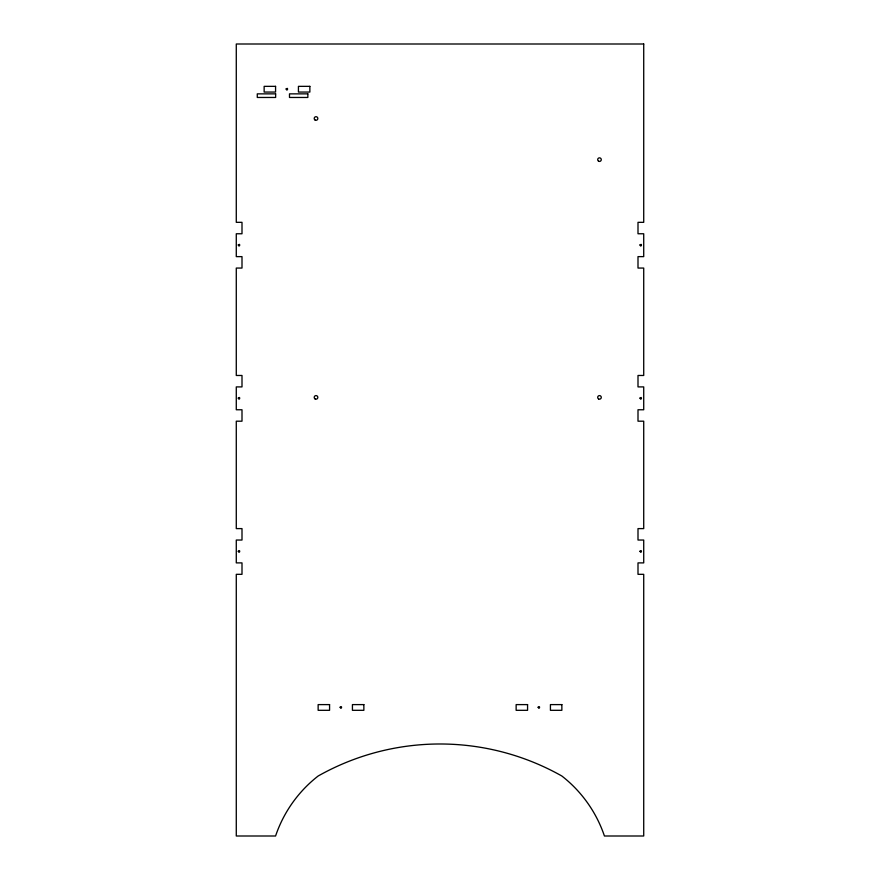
<?xml version="1.0" encoding="UTF-8"?>
<svg xmlns="http://www.w3.org/2000/svg" width="880" height="880" viewBox="0 0 880 880"><rect width="100%" height="100%" fill="white"/><g stroke="black" fill="none" stroke-linecap="round" stroke-linejoin="round"><path stroke-width="1.32" d="M238.271 244.959C239.371 248.402 240.944 242.539 238.271 244.959M238.271 398.101C239.371 401.533 240.944 395.67 238.271 398.101M286.132 88.968C287.232 92.411 288.805 86.548 286.132 88.968M238.271 551.232C239.371 554.664 240.944 548.801 238.271 551.232M340.131 707.223C341.231 710.666 342.804 704.803 340.131 707.223M538.131 707.223C539.231 710.666 540.804 704.803 538.131 707.223M639.991 244.959C641.091 248.402 642.664 242.539 639.991 244.959M639.991 398.101C641.091 401.533 642.664 395.67 639.991 398.101M639.991 551.232C641.091 554.664 642.664 548.801 639.991 551.232M643.72 44L236.28 44L236.28 222.332L242 222.332L242 233.761L236.28 233.761L236.28 256.63L242 256.63L242 268.059L236.28 268.059L236.28 375.474L242 375.474L242 386.903L236.28 386.903L236.28 409.761L242 409.761L242 421.19L236.28 421.19L236.28 528.605L242 528.605L242 540.034L236.28 540.034L236.28 562.892L242 562.892L242 574.321L236.28 574.321L236.28 836L275.572 836A127.941 127.941 0 0 1 318.142 776.017A247.841 247.841 0 0 1 561.858 776.017A127.941 127.941 0 0 1 604.428 836L643.72 836L643.72 574.321L638 574.321L638 562.892L643.72 562.892L643.72 540.034L638 540.034L638 528.605L643.72 528.605L643.72 421.19L638 421.19L638 409.761L643.72 409.761L643.72 386.903L638 386.903L638 375.474L643.72 375.474L643.72 268.059L638 268.059L638 256.63L643.72 256.63L643.72 233.761L638 233.761L638 222.332L643.72 222.332L643.72 44M275.572 86.35L264.143 86.35L264.143 92.059L275.572 92.059L275.572 86.35M309.859 86.35L298.43 86.35L298.43 92.059L309.859 92.059L309.859 86.35M275.638 93.863L257.279 93.863L257.279 97.46L275.638 97.46L275.638 93.863M307.846 93.863L289.487 93.863L289.487 97.46L307.846 97.46L307.846 93.863M329.571 704.605L318.142 704.605L318.142 710.314L329.571 710.314L329.571 704.605M363.858 704.605L352.429 704.605L352.429 710.314L363.858 710.314L363.858 704.605M527.571 704.605L516.142 704.605L516.142 710.314L527.571 710.314L527.571 704.605M561.858 704.605L550.429 704.605L550.429 710.314L561.858 710.314L561.858 704.605M598.587 161.205A1.804 1.804 0 0 0 601.282 159.643A1.804 1.804 0 0 0 598.587 158.081A1.804 1.804 0 0 0 598.587 161.205M315.117 398.948A1.804 1.804 0 0 0 317.823 397.386A1.804 1.804 0 0 0 315.117 395.824A1.804 1.804 0 0 0 315.117 398.948M315.117 120.054A1.804 1.804 0 0 0 317.823 118.492A1.804 1.804 0 0 0 315.117 116.93A1.804 1.804 0 0 0 315.117 120.054M598.587 398.948A1.804 1.804 0 0 0 601.282 397.386A1.804 1.804 0 0 0 598.587 395.824A1.804 1.804 0 0 0 598.587 398.948"/></g></svg>
